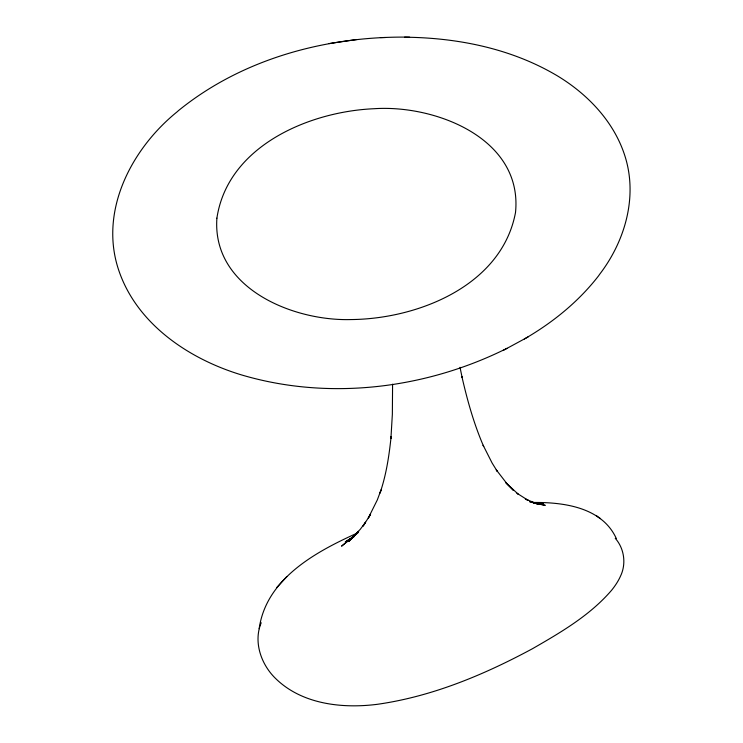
<?xml version="1.0" encoding="UTF-8"?>
<svg xmlns="http://www.w3.org/2000/svg" width="743" height="743" viewBox="0 0 743 743"><rect width="100%" height="100%" fill="white"/><g stroke="black" fill="none" stroke-linecap="round" stroke-linejoin="round"><path stroke-width="1.11" d="M259.158 628.717C266.263 578.509 315.84 551.724 357.782 532.852M261.211 622.755C253.493 641.209 260.57 662.747 273.861 676.734C300.061 704.058 341.269 708.85 377.091 704.345C431.98 696.6 483.916 674.876 532.434 648.732C560.816 632.395 590.026 615.408 611.6 590.258A376.283 102.218 -10.7 0 0 620.479 576.187C626.442 563.928 624.315 548.464 615.241 538.294M276.74 587.499L286.835 576.596M357.866 532.805L353.148 536.901L358.674 531.375L348.718 541.526L360.262 529.322L365.593 522.208L363.086 526.1L370.543 514.37L368.296 518.057L377.305 499.946L381.02 489.999L380.026 493.027C386.286 474.805 389.118 455.691 391.115 436.596L390.92 438.398L392.36 414.241L392.583 384.187M355.916 534.403L341.557 546.179L355.739 534.57M347.91 540.96L354.42 536.335M524.363 338.984C552.578 322.694 578.435 301.797 598.468 275.978L599.88 273.981C624.324 241.958 637.141 199.254 626.015 159.624C615.798 123.357 588.447 94.435 556.674 75.424L554.547 74.198C509.252 48.054 456.434 37.698 404.564 37.196M353.101 537.189L345.346 541.926L354.123 536.427M345.346 541.926L354.439 536.242M409.616 37.15C327.598 35.85 242.942 58.251 178.552 110.549L177.094 111.849C132.273 148.126 99.924 208.987 117.728 267.127C134.669 322.146 186.716 357.866 239.487 374.296L241.364 374.871C328.935 400.876 425.878 388.895 507.116 348.281M503.16 350.445L528.162 336.904M356.891 39.509L328.973 43.596M380.37 37.568L385.543 37.521M532.285 502.472C563.045 502.092 601.886 506.902 616.337 538.554M535.471 503.28L533.353 503.02L543.542 504.079L533.353 503.02L545.251 505.351L529.583 501.655M529.713 501.683L539.715 504.051L533.493 502.612L537.681 504.033L525.338 499.027L528.403 500.503L517.007 493.268L518.038 494.03L505.909 482.755L513.441 490.352L507.376 484.241L496.259 469.836L497.206 471.257L492.126 463.047L483.136 445.271L483.674 446.459C473.932 424.021 467.338 400.375 461.895 376.58L462.09 377.342L460.028 367.321M597.344 516.487L596.434 515.893L600.493 518.623M216.9 218.154C211.885 287.838 292.361 321.19 350.872 319.564C417.891 319.016 501.85 285.674 515.521 212.433C522.914 138.374 435.24 104.568 374.119 108.719C308.921 111.534 227.72 146.12 216.9 218.154"/></g></svg>
